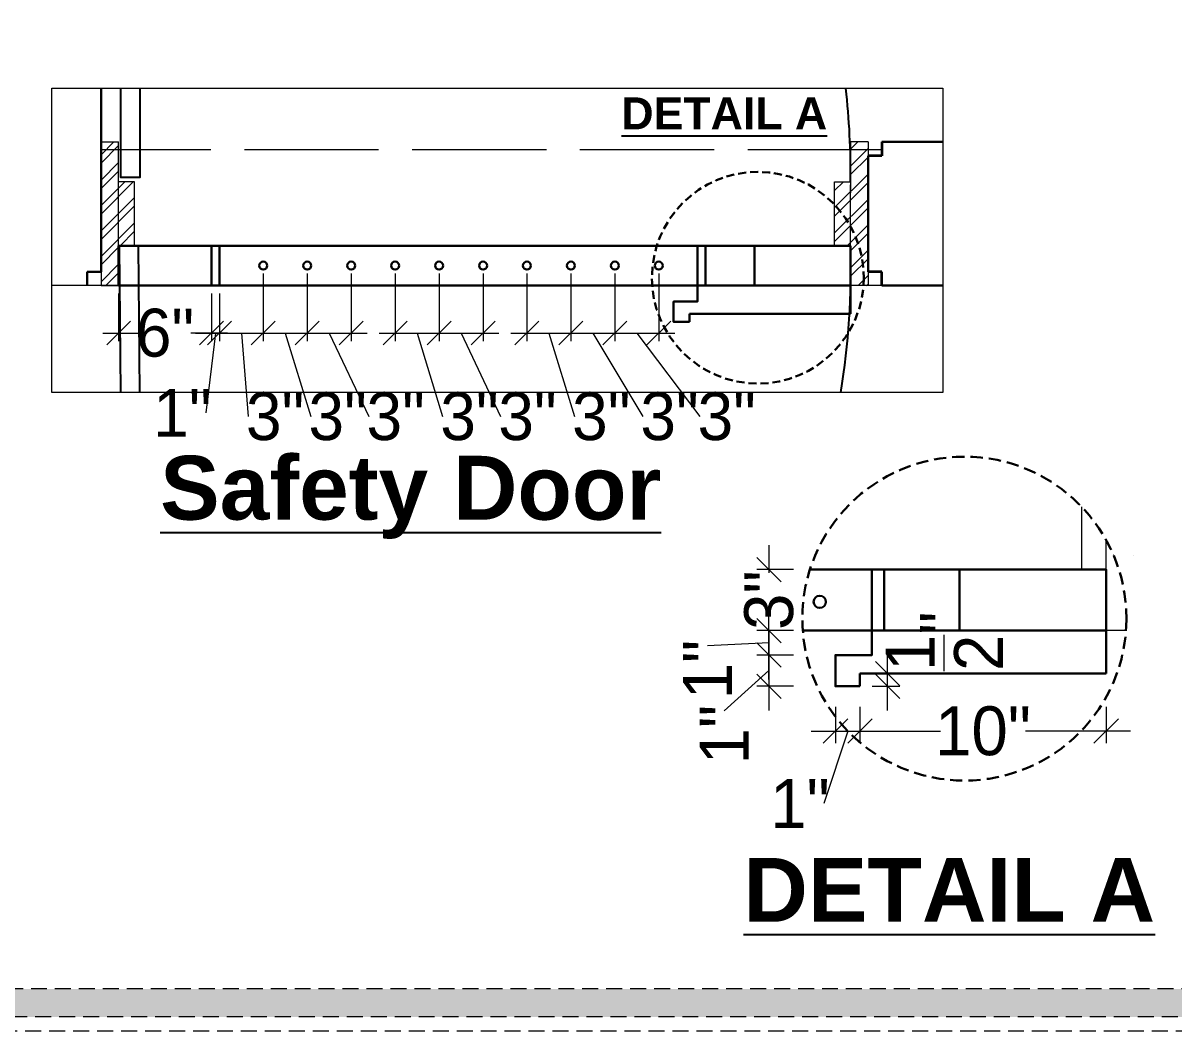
# Model space of a CAD drawing. Header units: millimetres. Extents: x 35877 to 3066687, y -650199 to -40525.
# Drawn here: x 147915.9 to 147987.9, y -180622.3 to -180559.2 of the extents above; entities that cross this region are included whole.
import ezdxf

# ---------------------------------------------------------------- set-up
doc = ezdxf.new("R2010")
doc.units = ezdxf.units.MM
doc.header["$MEASUREMENT"] = 0
doc.header["$PDMODE"] = 35
for name, pattern in [('00 . GROUND FLOOR$0$DASHED', [0.75, 0.5, -0.25]), ('ACAD_ISO02W100', [15, 12, -3]), ('DASHED', [0.75, 0.5, -0.25]), ('DASHEDX2', [1.5, 1, -0.5])]:
    doc.linetypes.add(name, pattern=pattern)
doc.layers.get('Defpoints').update_dxf_attribs({"color": 220})
for name, color, linetype, lineweight in [('A8_FURNITURE', 32, 'Continuous', 30), ('AR-Text', 250, 'Continuous', 13), ('AR-Wall', 7, 'Continuous', 35), ('Beam', 10, 'ACAD_ISO02W100', 0), ('COLUMN', 1, 'Continuous', 30), ('Dimension', 10, 'DASHEDX2', 20), ('el', 7, 'Continuous', 20), ('Elevation 4.5', 206, 'Continuous', 5), ('FIRST FLOOR ( DW_RAIL )', 7, 'Continuous', 9), ('FURNITURE', 32, 'Continuous', 9), ('furniture dimensions', 1, 'DASHED', 0), ('GROUND FLOOR', 7, 'Continuous', 9), ('GROUND FLOOR  ( PLINE )', 251, 'Continuous', 30), ('Text', 7, 'Continuous', 15), ('wall', 7, 'Continuous', 30)]:
    doc.layers.add(name, color=color, linetype=linetype, lineweight=lineweight)
doc.layers.add('AR ELE-5', color=134, linetype='Continuous')
doc.layers.add('hatch', color=253, linetype='Continuous', lineweight=0, transparency=0.4)
doc.styles.add('century g', font='GOTHIC.TTF')
doc.styles.get("Standard").update_dxf_attribs({"font": 'arial.ttf', "height": 6})
doc.dimstyles.new('Archana', dxfattribs={"dimtxt": 2, "dimasz": 0.75, "dimexe": 0.5, "dimexo": 0.5, "dimgap": 0, "dimtad": 0, "dimzin": 0, "dimdsep": 46, "dimlunit": 4, "dimtxsty": 'century g', "dimblk": 'OBLIQUE', "dimcen": 0, "dimdle": 1, "dimclrd": 256, "dimclre": 256, "dimclrt": 256, "dimadec": 0, "dimazin": 0, "dimtfac": 1, "dimtofl": 0, "dimtmove": 1, "dimatfit": 3, "dimfxl": 1, "dimfxlon": 1, "dimtolj": 1, "dimtzin": 0, "dimlwd": -1, "dimlwe": -1, "dimarcsym": 0})

# ---------------------------------------------------------------- blocks, each defined once
blk = doc.blocks.new('_Oblique')
at = {"layer": 'wall', "color": 0, "lineweight": -2}
blk.add_line((-0.5, -0.5), (0.5, 0.5), dxfattribs=at)
blk = doc.blocks.new('*D348')
at = {"layer": 'Defpoints', "color": 0, "linetype": 'Continuous', "lineweight": 0, "transparency": 16777216}
for p in [(147921.883, -180575.618), (147927.685, -180575.618), (147927.685, -180578.588)]:
    blk.add_point(p, dxfattribs=at)
at = {"layer": 'furniture dimensions', "color": 5, "linetype": 'ByBlock', "transparency": 16777216}
blk.add_line((147921.883, -180576.118), (147921.883, -180579.088), dxfattribs=at)
at = {"layer": 'furniture dimensions', "color": 5, "linetype": 'Continuous', "transparency": 16777216}
for p, q in [((147927.685, -180576.118), (147927.685, -180579.088)), ((147920.883, -180578.588), (147923.171, -180578.588)), ((147928.685, -180578.588), (147926.397, -180578.588))]:
    blk.add_line(p, q, dxfattribs=at)
at = {"layer": 'furniture dimensions', "color": 5, "linetype": 'Continuous', "transparency": 16777216, "xscale": 1.5, "yscale": 1.5, "zscale": 1.5, "rotation": 180}
blk.add_blockref('_Oblique', (147921.883, -180578.588), dxfattribs=at)
at = {"layer": 'furniture dimensions', "color": 5, "linetype": 'Continuous', "transparency": 16777216, "xscale": 1.5, "yscale": 1.5, "zscale": 1.5}
blk.add_blockref('_Oblique', (147927.685, -180578.588), dxfattribs=at)
at = {"layer": 'furniture dimensions', "linetype": 'Continuous', "lineweight": 0, "transparency": 16777216, "insert": (147924.784, -180578.588), "char_height": 3, "attachment_point": 5, "style": 'century g'}
blk.add_mtext('\\A1;6"', dxfattribs=at)
blk = doc.blocks.new('*D349')
at = {"layer": 'Defpoints', "color": 0, "linetype": 'Continuous', "lineweight": 0, "transparency": 16777216}
for p in [(147927.685, -180575.618), (147928.185, -180575.618), (147928.185, -180578.588)]:
    blk.add_point(p, dxfattribs=at)
at = {"layer": 'furniture dimensions', "color": 5, "linetype": 'ByBlock', "transparency": 16777216}
blk.add_line((147927.685, -180576.118), (147927.685, -180579.088), dxfattribs=at)
at = {"layer": 'furniture dimensions', "color": 5, "linetype": 'Continuous', "transparency": 16777216}
for p, q in [((147928.185, -180576.118), (147928.185, -180579.088)), ((147926.685, -180578.588), (147929.185, -180578.588)), ((147927.935, -180578.588), (147927.331, -180583.588))]:
    blk.add_line(p, q, dxfattribs=at)
at = {"layer": 'furniture dimensions', "color": 5, "linetype": 'Continuous', "transparency": 16777216, "xscale": 1.5, "yscale": 1.5, "zscale": 1.5, "rotation": 180}
blk.add_blockref('_Oblique', (147927.685, -180578.588), dxfattribs=at)
at = {"layer": 'furniture dimensions', "color": 5, "linetype": 'Continuous', "transparency": 16777216, "xscale": 1.5, "yscale": 1.5, "zscale": 1.5}
blk.add_blockref('_Oblique', (147928.185, -180578.588), dxfattribs=at)
at = {"layer": 'furniture dimensions', "linetype": 'Continuous', "lineweight": 0, "transparency": 16777216, "insert": (147925.874, -180583.588), "char_height": 3, "attachment_point": 5, "style": 'century g'}
blk.add_mtext('\\A1;1"', dxfattribs=at)
blk = doc.blocks.new('*D350')
at = {"layer": 'Defpoints', "color": 0, "linetype": 'Continuous', "lineweight": 0, "transparency": 16777216}
for p in [(147930.935, -180574.368), (147928.185, -180575.618), (147930.935, -180578.588)]:
    blk.add_point(p, dxfattribs=at)
at = {"layer": 'furniture dimensions', "color": 5, "linetype": 'Continuous', "transparency": 16777216}
for p, q in [((147930.935, -180574.868), (147930.935, -180579.088)), ((147927.185, -180578.588), (147931.935, -180578.588)), ((147929.56, -180578.588), (147929.995, -180583.814))]:
    blk.add_line(p, q, dxfattribs=at)
at = {"layer": 'furniture dimensions', "color": 5, "linetype": 'ByBlock', "transparency": 16777216}
blk.add_line((147928.185, -180576.118), (147928.185, -180579.088), dxfattribs=at)
at = {"layer": 'furniture dimensions', "color": 5, "linetype": 'Continuous', "transparency": 16777216, "xscale": 1.5, "yscale": 1.5, "zscale": 1.5, "rotation": 180}
blk.add_blockref('_Oblique', (147928.185, -180578.588), dxfattribs=at)
at = {"layer": 'furniture dimensions', "color": 5, "linetype": 'Continuous', "transparency": 16777216, "xscale": 1.5, "yscale": 1.5, "zscale": 1.5}
blk.add_blockref('_Oblique', (147930.935, -180578.588), dxfattribs=at)
at = {"layer": 'furniture dimensions', "linetype": 'Continuous', "lineweight": 0, "transparency": 16777216, "insert": (147931.675, -180583.814), "char_height": 3, "attachment_point": 5, "style": 'century g'}
blk.add_mtext('\\A1;3"', dxfattribs=at)
blk = doc.blocks.new('*D351')
at = {"layer": 'Defpoints', "color": 0, "linetype": 'Continuous', "lineweight": 0, "transparency": 16777216}
for p in [(147930.935, -180574.368), (147933.685, -180574.368), (147933.685, -180578.588)]:
    blk.add_point(p, dxfattribs=at)
at = {"layer": 'furniture dimensions', "color": 5, "linetype": 'ByBlock', "transparency": 16777216}
blk.add_line((147930.935, -180574.868), (147930.935, -180579.088), dxfattribs=at)
at = {"layer": 'furniture dimensions', "color": 5, "linetype": 'Continuous', "transparency": 16777216}
for p, q in [((147933.685, -180574.868), (147933.685, -180579.088)), ((147929.935, -180578.588), (147934.685, -180578.588)), ((147932.31, -180578.588), (147933.906, -180583.814))]:
    blk.add_line(p, q, dxfattribs=at)
at = {"layer": 'furniture dimensions', "color": 5, "linetype": 'Continuous', "transparency": 16777216, "xscale": 1.5, "yscale": 1.5, "zscale": 1.5, "rotation": 180}
blk.add_blockref('_Oblique', (147930.935, -180578.588), dxfattribs=at)
at = {"layer": 'furniture dimensions', "color": 5, "linetype": 'Continuous', "transparency": 16777216, "xscale": 1.5, "yscale": 1.5, "zscale": 1.5}
blk.add_blockref('_Oblique', (147933.685, -180578.588), dxfattribs=at)
at = {"layer": 'furniture dimensions', "linetype": 'Continuous', "lineweight": 0, "transparency": 16777216, "insert": (147935.586, -180583.814), "char_height": 3, "attachment_point": 5, "style": 'century g'}
blk.add_mtext('\\A1;3"', dxfattribs=at)
blk = doc.blocks.new('*D352')
at = {"layer": 'Defpoints', "color": 0, "linetype": 'Continuous', "lineweight": 0, "transparency": 16777216}
for p in [(147933.685, -180574.368), (147936.435, -180574.368), (147936.435, -180578.588)]:
    blk.add_point(p, dxfattribs=at)
at = {"layer": 'furniture dimensions', "color": 5, "linetype": 'ByBlock', "transparency": 16777216}
blk.add_line((147933.685, -180574.868), (147933.685, -180579.088), dxfattribs=at)
at = {"layer": 'furniture dimensions', "color": 5, "linetype": 'Continuous', "transparency": 16777216}
for p, q in [((147936.435, -180574.868), (147936.435, -180579.088)), ((147932.685, -180578.588), (147937.435, -180578.588)), ((147935.06, -180578.588), (147937.538, -180583.814))]:
    blk.add_line(p, q, dxfattribs=at)
at = {"layer": 'furniture dimensions', "color": 5, "linetype": 'Continuous', "transparency": 16777216, "xscale": 1.5, "yscale": 1.5, "zscale": 1.5, "rotation": 180}
blk.add_blockref('_Oblique', (147933.685, -180578.588), dxfattribs=at)
at = {"layer": 'furniture dimensions', "color": 5, "linetype": 'Continuous', "transparency": 16777216, "xscale": 1.5, "yscale": 1.5, "zscale": 1.5}
blk.add_blockref('_Oblique', (147936.435, -180578.588), dxfattribs=at)
at = {"layer": 'furniture dimensions', "linetype": 'Continuous', "lineweight": 0, "transparency": 16777216, "insert": (147939.219, -180583.814), "char_height": 3, "attachment_point": 5, "style": 'century g'}
blk.add_mtext('\\A1;3"', dxfattribs=at)
blk = doc.blocks.new('*D353')
at = {"layer": 'Defpoints', "color": 0, "linetype": 'Continuous', "lineweight": 0, "transparency": 16777216}
for p in [(147939.185, -180574.368), (147941.934, -180574.368), (147941.934, -180578.588)]:
    blk.add_point(p, dxfattribs=at)
at = {"layer": 'furniture dimensions', "color": 5, "linetype": 'ByBlock', "transparency": 16777216}
blk.add_line((147939.185, -180574.868), (147939.185, -180579.088), dxfattribs=at)
at = {"layer": 'furniture dimensions', "color": 5, "linetype": 'Continuous', "transparency": 16777216}
for p, q in [((147941.934, -180574.868), (147941.934, -180579.088)), ((147938.185, -180578.588), (147942.934, -180578.588)), ((147940.559, -180578.588), (147942.155, -180583.814))]:
    blk.add_line(p, q, dxfattribs=at)
at = {"layer": 'furniture dimensions', "color": 5, "linetype": 'Continuous', "transparency": 16777216, "xscale": 1.5, "yscale": 1.5, "zscale": 1.5, "rotation": 180}
blk.add_blockref('_Oblique', (147939.185, -180578.588), dxfattribs=at)
at = {"layer": 'furniture dimensions', "color": 5, "linetype": 'Continuous', "transparency": 16777216, "xscale": 1.5, "yscale": 1.5, "zscale": 1.5}
blk.add_blockref('_Oblique', (147941.934, -180578.588), dxfattribs=at)
at = {"layer": 'furniture dimensions', "linetype": 'Continuous', "lineweight": 0, "transparency": 16777216, "insert": (147943.836, -180583.814), "char_height": 3, "attachment_point": 5, "style": 'century g'}
blk.add_mtext('\\A1;3"', dxfattribs=at)
blk = doc.blocks.new('*D354')
at = {"layer": 'Defpoints', "color": 0, "linetype": 'Continuous', "lineweight": 0, "transparency": 16777216}
for p in [(147941.934, -180574.368), (147944.684, -180574.368), (147944.684, -180578.588)]:
    blk.add_point(p, dxfattribs=at)
at = {"layer": 'furniture dimensions', "color": 5, "linetype": 'ByBlock', "transparency": 16777216}
blk.add_line((147941.934, -180574.868), (147941.934, -180579.088), dxfattribs=at)
at = {"layer": 'furniture dimensions', "color": 5, "linetype": 'Continuous', "transparency": 16777216}
for p, q in [((147944.684, -180574.868), (147944.684, -180579.088)), ((147940.934, -180578.588), (147945.684, -180578.588)), ((147943.309, -180578.588), (147945.788, -180583.814))]:
    blk.add_line(p, q, dxfattribs=at)
at = {"layer": 'furniture dimensions', "color": 5, "linetype": 'Continuous', "transparency": 16777216, "xscale": 1.5, "yscale": 1.5, "zscale": 1.5, "rotation": 180}
blk.add_blockref('_Oblique', (147941.934, -180578.588), dxfattribs=at)
at = {"layer": 'furniture dimensions', "color": 5, "linetype": 'Continuous', "transparency": 16777216, "xscale": 1.5, "yscale": 1.5, "zscale": 1.5}
blk.add_blockref('_Oblique', (147944.684, -180578.588), dxfattribs=at)
at = {"layer": 'furniture dimensions', "linetype": 'Continuous', "lineweight": 0, "transparency": 16777216, "insert": (147947.468, -180583.814), "char_height": 3, "attachment_point": 5, "style": 'century g'}
blk.add_mtext('\\A1;3"', dxfattribs=at)
blk = doc.blocks.new('*D355')
at = {"layer": 'Defpoints', "color": 0, "linetype": 'Continuous', "lineweight": 0, "transparency": 16777216}
for p in [(147947.434, -180574.368), (147950.184, -180574.368), (147950.184, -180578.588)]:
    blk.add_point(p, dxfattribs=at)
at = {"layer": 'furniture dimensions', "color": 5, "linetype": 'ByBlock', "transparency": 16777216}
blk.add_line((147947.434, -180574.868), (147947.434, -180579.088), dxfattribs=at)
at = {"layer": 'furniture dimensions', "color": 5, "linetype": 'Continuous', "transparency": 16777216}
for p, q in [((147950.184, -180574.868), (147950.184, -180579.088)), ((147946.434, -180578.588), (147951.184, -180578.588)), ((147948.809, -180578.588), (147950.405, -180583.814))]:
    blk.add_line(p, q, dxfattribs=at)
at = {"layer": 'furniture dimensions', "color": 5, "linetype": 'Continuous', "transparency": 16777216, "xscale": 1.5, "yscale": 1.5, "zscale": 1.5, "rotation": 180}
blk.add_blockref('_Oblique', (147947.434, -180578.588), dxfattribs=at)
at = {"layer": 'furniture dimensions', "color": 5, "linetype": 'Continuous', "transparency": 16777216, "xscale": 1.5, "yscale": 1.5, "zscale": 1.5}
blk.add_blockref('_Oblique', (147950.184, -180578.588), dxfattribs=at)
at = {"layer": 'furniture dimensions', "linetype": 'Continuous', "lineweight": 0, "transparency": 16777216, "insert": (147952.085, -180583.814), "char_height": 3, "attachment_point": 5, "style": 'century g'}
blk.add_mtext('\\A1;3"', dxfattribs=at)
blk = doc.blocks.new('*D356')
at = {"layer": 'Defpoints', "color": 0, "linetype": 'Continuous', "lineweight": 0, "transparency": 16777216}
for p in [(147950.184, -180574.368), (147952.934, -180574.368), (147952.934, -180578.588)]:
    blk.add_point(p, dxfattribs=at)
at = {"layer": 'furniture dimensions', "color": 5, "linetype": 'ByBlock', "transparency": 16777216}
blk.add_line((147950.184, -180574.868), (147950.184, -180579.088), dxfattribs=at)
at = {"layer": 'furniture dimensions', "color": 5, "linetype": 'Continuous', "transparency": 16777216}
for p, q in [((147952.934, -180574.868), (147952.934, -180579.088)), ((147949.184, -180578.588), (147953.934, -180578.588)), ((147951.559, -180578.588), (147954.676, -180583.814))]:
    blk.add_line(p, q, dxfattribs=at)
at = {"layer": 'furniture dimensions', "color": 5, "linetype": 'Continuous', "transparency": 16777216, "xscale": 1.5, "yscale": 1.5, "zscale": 1.5, "rotation": 180}
blk.add_blockref('_Oblique', (147950.184, -180578.588), dxfattribs=at)
at = {"layer": 'furniture dimensions', "color": 5, "linetype": 'Continuous', "transparency": 16777216, "xscale": 1.5, "yscale": 1.5, "zscale": 1.5}
blk.add_blockref('_Oblique', (147952.934, -180578.588), dxfattribs=at)
at = {"layer": 'furniture dimensions', "linetype": 'Continuous', "lineweight": 0, "transparency": 16777216, "insert": (147956.357, -180583.814), "char_height": 3, "attachment_point": 5, "style": 'century g'}
blk.add_mtext('\\A1;3"', dxfattribs=at)
blk = doc.blocks.new('*D357')
at = {"layer": 'Defpoints', "color": 0, "linetype": 'Continuous', "lineweight": 0, "transparency": 16777216}
for p in [(147952.934, -180574.368), (147955.683, -180574.368), (147955.683, -180578.588)]:
    blk.add_point(p, dxfattribs=at)
at = {"layer": 'furniture dimensions', "color": 5, "linetype": 'ByBlock', "transparency": 16777216}
blk.add_line((147952.934, -180574.868), (147952.934, -180579.088), dxfattribs=at)
at = {"layer": 'furniture dimensions', "color": 5, "linetype": 'Continuous', "transparency": 16777216}
for p, q in [((147955.683, -180574.868), (147955.683, -180579.088)), ((147951.934, -180578.588), (147956.683, -180578.588)), ((147954.308, -180578.588), (147958.255, -180583.814))]:
    blk.add_line(p, q, dxfattribs=at)
at = {"layer": 'furniture dimensions', "color": 5, "linetype": 'Continuous', "transparency": 16777216, "xscale": 1.5, "yscale": 1.5, "zscale": 1.5, "rotation": 180}
blk.add_blockref('_Oblique', (147952.934, -180578.588), dxfattribs=at)
at = {"layer": 'furniture dimensions', "color": 5, "linetype": 'Continuous', "transparency": 16777216, "xscale": 1.5, "yscale": 1.5, "zscale": 1.5}
blk.add_blockref('_Oblique', (147955.683, -180578.588), dxfattribs=at)
at = {"layer": 'furniture dimensions', "linetype": 'Continuous', "lineweight": 0, "transparency": 16777216, "insert": (147959.936, -180583.814), "char_height": 3, "attachment_point": 5, "style": 'century g'}
blk.add_mtext('\\A1;3"', dxfattribs=at)
blk = doc.blocks.new('*D363')
at = {"layer": 'Defpoints', "color": 0, "linetype": 'Continuous', "lineweight": 0, "transparency": 16777216}
for p in [(147961.191, -180630.303), (147963.913, -180630.303), (147963.913, -180631.303)]:
    blk.add_point(p, dxfattribs=at)
at = {"layer": 'furniture dimensions', "color": 5, "linetype": 'Continuous', "transparency": 16777216}
for p, q in [((147961.191, -180632.303), (147961.191, -180629.303)), ((147962.191, -180630.303), (147960.691, -180630.303)), ((147961.191, -180630.803), (147958.674, -180630.925))]:
    blk.add_line(p, q, dxfattribs=at)
at = {"layer": 'furniture dimensions', "color": 5, "linetype": 'ByBlock', "transparency": 16777216}
blk.add_line((147962.191, -180631.303), (147960.691, -180631.303), dxfattribs=at)
at = {"layer": 'furniture dimensions', "color": 5, "linetype": 'Continuous', "transparency": 16777216}
for p, rotation in [((147961.191, -180630.303), 90), ((147961.191, -180631.303), 270)]:
    blk.add_blockref('_Oblique', p, dxfattribs=dict(at, rotation=rotation))
at = {"layer": 'furniture dimensions', "linetype": 'Continuous', "lineweight": 0, "transparency": 16777216, "insert": (147958.674, -180631.896), "char_height": 2, "attachment_point": 5, "rotation": 90, "style": 'century g'}
blk.add_mtext('\\A1;1"', dxfattribs=at)
blk = doc.blocks.new('*D376')
at = {"layer": 'Defpoints', "color": 0, "linetype": 'Continuous', "lineweight": 0, "transparency": 16777216}
for p in [(147963.913, -180631.303), (147961.191, -180632.579), (147963.913, -180632.579)]:
    blk.add_point(p, dxfattribs=at)
at = {"layer": 'furniture dimensions', "color": 5, "linetype": 'Continuous', "transparency": 16777216}
for p, q in [((147961.191, -180630.303), (147961.191, -180633.579)), ((147961.191, -180631.941), (147959.361, -180633.587)), ((147962.191, -180632.579), (147960.691, -180632.579))]:
    blk.add_line(p, q, dxfattribs=at)
at = {"layer": 'furniture dimensions', "color": 5, "linetype": 'ByBlock', "transparency": 16777216}
blk.add_line((147962.191, -180631.303), (147960.691, -180631.303), dxfattribs=at)
at = {"layer": 'furniture dimensions', "color": 5, "linetype": 'Continuous', "transparency": 16777216}
for p, rotation in [((147961.191, -180631.303), 90), ((147961.191, -180632.579), 270)]:
    blk.add_blockref('_Oblique', p, dxfattribs=dict(at, rotation=rotation))
at = {"layer": 'furniture dimensions', "linetype": 'Continuous', "lineweight": 0, "transparency": 16777216, "insert": (147959.361, -180634.559), "char_height": 2, "attachment_point": 5, "rotation": 90, "style": 'century g'}
blk.add_mtext('\\A1;1"', dxfattribs=at)
blk = doc.blocks.new('*D377')
at = {"layer": 'Defpoints', "color": 0, "linetype": 'Continuous', "lineweight": 0, "transparency": 16777216}
for p in [(147963.913, -180632.579), (147964.913, -180632.579), (147964.913, -180634.417)]:
    blk.add_point(p, dxfattribs=at)
at = {"layer": 'furniture dimensions', "color": 5, "linetype": 'ByBlock', "transparency": 16777216}
blk.add_line((147963.913, -180633.417), (147963.913, -180634.917), dxfattribs=at)
at = {"layer": 'furniture dimensions', "color": 5, "linetype": 'Continuous', "transparency": 16777216}
for p, q in [((147964.913, -180633.417), (147964.913, -180634.917)), ((147962.913, -180634.417), (147965.913, -180634.417)), ((147964.413, -180634.417), (147963.432, -180637.38))]:
    blk.add_line(p, q, dxfattribs=at)
at = {"layer": 'furniture dimensions', "color": 5, "linetype": 'Continuous', "transparency": 16777216, "rotation": 180}
blk.add_blockref('_Oblique', (147963.913, -180634.417), dxfattribs=at)
at = {"layer": 'furniture dimensions', "color": 5, "linetype": 'Continuous', "transparency": 16777216}
blk.add_blockref('_Oblique', (147964.913, -180634.417), dxfattribs=at)
at = {"layer": 'furniture dimensions', "linetype": 'Continuous', "lineweight": 0, "transparency": 16777216, "insert": (147962.46, -180637.38), "char_height": 2, "attachment_point": 5, "style": 'century g'}
blk.add_mtext('\\A1;1"', dxfattribs=at)
blk = doc.blocks.new('*D378')
at = {"layer": 'Defpoints', "color": 0, "linetype": 'Continuous', "lineweight": 0, "transparency": 16777216}
for p in [(147974.988, -180632.063), (147964.913, -180632.579), (147974.988, -180634.417)]:
    blk.add_point(p, dxfattribs=at)
at = {"layer": 'furniture dimensions', "color": 5, "linetype": 'ByBlock', "transparency": 16777216}
blk.add_line((147964.913, -180633.417), (147964.913, -180634.917), dxfattribs=at)
at = {"layer": 'furniture dimensions', "color": 5, "linetype": 'Continuous', "transparency": 16777216}
for p, q in [((147974.988, -180633.417), (147974.988, -180634.917)), ((147963.913, -180634.417), (147968.207, -180634.417)), ((147975.988, -180634.417), (147971.693, -180634.417))]:
    blk.add_line(p, q, dxfattribs=at)
at = {"layer": 'furniture dimensions', "color": 5, "linetype": 'Continuous', "transparency": 16777216, "rotation": 180}
blk.add_blockref('_Oblique', (147964.913, -180634.417), dxfattribs=at)
at = {"layer": 'furniture dimensions', "color": 5, "linetype": 'Continuous', "transparency": 16777216}
blk.add_blockref('_Oblique', (147974.988, -180634.417), dxfattribs=at)
at = {"layer": 'furniture dimensions', "linetype": 'Continuous', "lineweight": 0, "transparency": 16777216, "insert": (147969.95, -180634.417), "char_height": 2, "attachment_point": 5, "style": 'century g'}
blk.add_mtext('\\A1;10"', dxfattribs=at)
blk = doc.blocks.new('*D379')
at = {"layer": 'Defpoints', "color": 0, "linetype": 'Continuous', "lineweight": 0, "transparency": 16777216}
for p in [(147964.913, -180632.063), (147966.043, -180632.063), (147964.913, -180632.579)]:
    blk.add_point(p, dxfattribs=at)
at = {"layer": 'furniture dimensions', "color": 5, "linetype": 'Continuous', "transparency": 16777216}
for p, q in [((147966.043, -180633.579), (147966.043, -180631.063)), ((147965.413, -180632.063), (147966.543, -180632.063))]:
    blk.add_line(p, q, dxfattribs=at)
at = {"layer": 'furniture dimensions', "color": 5, "linetype": 'ByBlock', "transparency": 16777216}
blk.add_line((147965.413, -180632.579), (147966.543, -180632.579), dxfattribs=at)
at = {"layer": 'furniture dimensions', "color": 5, "linetype": 'Continuous', "transparency": 16777216}
for p, rotation in [((147966.043, -180632.063), 90), ((147966.043, -180632.579), 270)]:
    blk.add_blockref('_Oblique', p, dxfattribs=dict(at, rotation=rotation))
at = {"layer": 'furniture dimensions', "linetype": 'Continuous', "lineweight": 0, "transparency": 16777216, "insert": (147968.364, -180630.738), "char_height": 2, "attachment_point": 5, "rotation": 90, "style": 'century g'}
blk.add_mtext('\\A1;{\\H1x;\\S1/2;}"', dxfattribs=at)
blk = doc.blocks.new('*D381')
at = {"layer": 'Defpoints', "color": 0, "linetype": 'Continuous', "lineweight": 0, "transparency": 16777216}
for p in [(147961.191, -180627.803), (147963.413, -180627.803), (147963.413, -180630.303)]:
    blk.add_point(p, dxfattribs=at)
at = {"layer": 'furniture dimensions', "color": 5, "linetype": 'Continuous', "transparency": 16777216}
for p, q in [((147961.191, -180626.803), (147961.191, -180627.933)), ((147962.191, -180627.803), (147960.691, -180627.803)), ((147961.191, -180631.303), (147961.191, -180630.174))]:
    blk.add_line(p, q, dxfattribs=at)
at = {"layer": 'furniture dimensions', "color": 5, "linetype": 'ByBlock', "transparency": 16777216}
blk.add_line((147962.191, -180630.303), (147960.691, -180630.303), dxfattribs=at)
at = {"layer": 'furniture dimensions', "color": 5, "linetype": 'Continuous', "transparency": 16777216}
for p, rotation in [((147961.191, -180627.803), 90), ((147961.191, -180630.303), 270)]:
    blk.add_blockref('_Oblique', p, dxfattribs=dict(at, rotation=rotation))
at = {"layer": 'furniture dimensions', "linetype": 'Continuous', "lineweight": 0, "transparency": 16777216, "insert": (147961.191, -180629.053), "char_height": 2, "attachment_point": 5, "rotation": 90, "style": 'century g'}
blk.add_mtext('\\A1;3"', dxfattribs=at)
blk = doc.blocks.new('tr')
at = {"layer": 'Beam', "linetype": '00 . GROUND FLOOR$0$DASHED', "lineweight": 30, "transparency": 33554687}
blk.add_circle((147969.187, -180629.811), 6.63, dxfattribs=at)
at = {"layer": 'el', "color": 1, "ltscale": 10, "transparency": 33554687}
for p, q in [((147973.988, -180627.803), (147973.988, -180625.237)), ((147974.988, -180627.803), (147974.988, -180626.599)), ((147976.088, -180627.242), (147976.088, -180627.242)), ((147976.088, -180627.242), (147976.088, -180627.242)), ((147973.988, -180627.803), (147974.988, -180627.803)), ((147974.988, -180630.303), (147974.988, -180627.803)), ((147975.799, -180630.303), (147974.988, -180630.303))]:
    blk.add_line(p, q, dxfattribs=at)
at = {"layer": 'Elevation 4.5', "color": 18, "lineweight": 30, "true_color": 0x000000, "transparency": 33554687}
blk.add_lwpolyline([(147965.404, -180627.803), (147965.904, -180627.803), (147965.904, -180630.303), (147965.404, -180630.303)], close=True, dxfattribs=at)
blk.add_circle((147963.267, -180629.122), 0.25, dxfattribs=at)
at = {"layer": 'FURNITURE', "lineweight": 30, "transparency": 33554687}
for p, q in [((147968.988, -180627.803), (147968.988, -180630.303)), ((147964.913, -180632.063), (147974.988, -180632.063)), ((147964.913, -180632.579), (147964.913, -180632.063))]:
    blk.add_line(p, q, dxfattribs=at)
for points in [[(147962.575, -180630.303), (147974.988, -180630.303), (147974.988, -180627.803), (147962.868, -180627.803)], [(147965.404, -180630.303), (147965.404, -180631.303), (147963.913, -180631.303), (147963.913, -180632.579), (147964.913, -180632.579)], [(147974.988, -180632.063), (147974.988, -180631.303), (147974.988, -180631.303), (147974.988, -180630.303)]]:
    blk.add_lwpolyline(points, dxfattribs=at)
at = {"layer": 'GROUND FLOOR', "transparency": 33554687}
blk.add_line((147975.799, -180630.303), (147962.575, -180630.303), dxfattribs=at)
at = {"layer": 'furniture dimensions', "color": 5, "linetype": 'Continuous', "lineweight": 0, "transparency": 33554687}
dim = blk.add_linear_dim(base=(147961.191116117, -180627.803416505), p1=(147963.412984887, -180630.303416505), p2=(147963.412984887, -180627.803416505), angle=90, dimstyle='Archana', override={"dimasz": 1, "dimdec": 0, "dimclrd": 5, "dimclre": 5}, dxfattribs=at)
dim.commit()
dim.dimension.update_dxf_attribs({"geometry": '*D381', "text_midpoint": (147961.191116117, -180629.053416505)})
for base, p1, p2, override, picture, middle in [((147966.043, -180632.063), (147964.913, -180632.579), (147964.913, -180632.063), {"dimasz": 1, "dimdec": 1, "dimclrd": 5, "dimclre": 5}, '*D379', (147968.364, -180630.738)), ((147961.191, -180630.303), (147963.913, -180631.303), (147963.913, -180630.303), {"dimasz": 1, "dimdec": 0, "dimclrd": 5, "dimclre": 5}, '*D363', (147958.674, -180630.925)), ((147961.191, -180632.579), (147963.913, -180631.303), (147963.913, -180632.579), {"dimasz": 1, "dimdec": 0, "dimclrd": 5, "dimclre": 5}, '*D376', (147959.361, -180633.587))]:
    dim = blk.add_linear_dim(base=base, p1=p1, p2=p2, angle=90, dimstyle='Archana', override=override, dxfattribs=at)
    dim.commit()
    dim.dimension.update_dxf_attribs({"geometry": picture, "text_midpoint": middle, "dimtype": 128})
dim = blk.add_linear_dim(base=(147974.988, -180634.417), p1=(147964.913, -180632.579), p2=(147974.988, -180632.063), dimstyle='Archana', override={"dimasz": 1, "dimdec": 0, "dimclrd": 5, "dimclre": 5}, dxfattribs=at)
dim.commit()
dim.dimension.update_dxf_attribs({"geometry": '*D378', "text_midpoint": (147969.95, -180634.417)})
dim = blk.add_linear_dim(base=(147964.913, -180634.417), p1=(147963.913, -180632.579), p2=(147964.913, -180632.579), dimstyle='Archana', override={"dimasz": 1, "dimdec": 0, "dimclrd": 5, "dimclre": 5}, dxfattribs=at)
dim.commit()
dim.dimension.update_dxf_attribs({"geometry": '*D377', "text_midpoint": (147963.432, -180637.38), "dimtype": 128})

msp = doc.modelspace()

# ---------------------------------------------------------------- hatches: boundary and pattern name
at = {"layer": 'Dimension', "true_color": 0xd39e00, "transparency": 33554687}
h = msp.add_hatch(color=42, dxfattribs=at)
h.paths.add_polyline_path([(147779.431, -180444.938), (147779.431, -180621.418), (148030.158, -180621.418), (148030.158, -180444.938)])
h.paths.add_polyline_path([(147781.191, -180446.697), (148028.398, -180446.697), (148028.398, -180619.658), (147781.191, -180619.658)], flags=16)
at = {"layer": 'hatch', "lineweight": 0, "transparency": 33554687}
h = msp.add_hatch(dxfattribs=at)
h.set_pattern_fill('ANSI32', color=256, scale=3)
h.set_pattern_definition([(45, (-2334.0224, -599.4731), (-0.795495129, 0.795495129), []), (45, (-2333.492, -599.4731), (-0.795495129, 0.795495129), [])])
h.paths.add_polyline_path([(147920.783, -180566.618), (147921.883, -180566.618), (147921.883, -180569.818), (147921.883, -180573.618), (147921.883, -180575.618), (147920.783, -180575.618)])
h.paths.add_polyline_path([(147921.883, -180569.118), (147922.883, -180569.118), (147922.883, -180573.118), (147921.883, -180573.118)])
h = msp.add_hatch(dxfattribs=at)
h.set_pattern_fill('ANSI32', color=256, scale=3)
h.set_pattern_definition([(45, (-2332.545, -599.4731), (-0.795495129, 0.795495129), []), (45, (-2332.0146, -599.4731), (-0.795495129, 0.795495129), [])])
h.paths.add_polyline_path([(147968.783, -180566.618), (147967.683, -180566.618), (147967.683, -180569.818), (147967.683, -180573.118), (147967.683, -180575.618), (147968.783, -180575.618)])
h.paths.add_polyline_path([(147967.683, -180569.318), (147967.683, -180569.118), (147966.683, -180569.118), (147966.683, -180573.118), (147967.683, -180573.118)])

# ---------------------------------------------------------------- linework, layer by layer
at = {"transparency": 33554687}
for points in [[(147923.215, -180563.263), (147923.215, -180568.842), (147922.015, -180568.842), (147922.015, -180563.263)], [(147923.208, -180582.311), (147923.118, -180573.118), (147921.918, -180573.118), (147922.008, -180582.311)]]:
    msp.add_lwpolyline(points, dxfattribs=at)
at = {"layer": 'AR ELE-5', "linetype": 'ByBlock', "ltscale": 15, "transparency": 33554687}
for centre, radius, start, end in [((147921.993, -180568.496), 45.694, 359.22004, 6.57603), ((147921.9, -180574.665), 45.809, 350.39222, 1.93587)]:
    msp.add_arc(centre, radius, start, end, dxfattribs=at)
at = {"layer": 'AR-Text', "ltscale": 10, "transparency": 33554687}
msp.add_lwpolyline([(147917.703, -180563.263), (147973.452, -180563.263), (147973.452, -180582.311), (147917.703, -180582.311)], close=True, dxfattribs=at)
at = {"layer": 'AR-Wall', "transparency": 33554687}
for p, q in [((147969.648, -180566.618), (147969.648, -180567.483)), ((147969.648, -180567.483), (147968.783, -180567.483)), ((147969.648, -180574.752), (147968.783, -180574.752)), ((147969.648, -180575.618), (147969.648, -180574.752))]:
    msp.add_line(p, q, dxfattribs=at)
at = {"layer": 'Beam', "linetype": '00 . GROUND FLOOR$0$DASHED', "lineweight": 30, "transparency": 33554687}
msp.add_circle((147961.882, -180575.125), 6.63, dxfattribs=at)
at = {"layer": 'COLUMN', "transparency": 33554687}
for p, q in [((147919.917, -180575.618), (147919.917, -180574.752)), ((147919.917, -180574.752), (147920.783, -180574.752))]:
    msp.add_line(p, q, dxfattribs=at)
msp.add_lwpolyline([(147920.783, -180563.263), (147920.783, -180574.752)], dxfattribs=at)
at = {"layer": 'Dimension', "color": 42, "true_color": 0xd39e00, "transparency": 33554687, "elevation": 0.119}
for points in [[(147778.551, -180444.058), (148031.038, -180444.058), (148031.038, -180622.298), (147778.551, -180622.298)], [(147779.431, -180444.938), (148030.158, -180444.938), (148030.158, -180621.418), (147779.431, -180621.418)], [(147781.191, -180446.697), (148028.398, -180446.697), (148028.398, -180619.658), (147781.191, -180619.658)]]:
    msp.add_lwpolyline(points, close=True, dxfattribs=at)
at = {"layer": 'el', "color": 1, "ltscale": 10, "transparency": 33554687}
for p, q in [((147920.783, -180563.263), (147920.783, -180575.618)), ((147920.783, -180566.618), (147921.883, -180566.618)), ((147920.783, -180566.618), (147920.783, -180575.618)), ((147921.883, -180575.618), (147921.883, -180566.618)), ((147968.783, -180566.618), (147967.683, -180566.618)), ((147967.683, -180566.618), (147967.683, -180569.818)), ((147968.783, -180566.618), (147968.783, -180575.618)), ((147968.783, -180572.556), (147968.783, -180567.618)), ((147922.883, -180569.118), (147921.883, -180569.118)), ((147922.883, -180573.118), (147922.883, -180569.118)), ((147966.683, -180573.118), (147966.683, -180569.118)), ((147966.683, -180569.118), (147967.683, -180569.118)), ((147967.683, -180573.118), (147967.683, -180569.318)), ((147966.683, -180573.118), (147967.683, -180573.118)), ((147967.683, -180575.618), (147967.683, -180573.118)), ((147968.783, -180572.556), (147968.783, -180575.618)), ((147968.783, -180572.556), (147968.783, -180572.556)), ((147968.783, -180572.556), (147968.783, -180572.556)), ((147920.783, -180575.618), (147921.883, -180575.618)), ((147920.783, -180575.618), (147921.883, -180575.618)), ((147968.783, -180575.618), (147967.683, -180575.618))]:
    msp.add_line(p, q, dxfattribs=at)
at = {"layer": 'Elevation 4.5', "color": 18, "lineweight": 30, "true_color": 0x000000, "transparency": 33554687}
for points in [[(147927.685, -180573.118), (147928.185, -180573.118), (147928.185, -180575.618), (147927.685, -180575.618)], [(147958.099, -180573.118), (147958.599, -180573.118), (147958.599, -180575.618), (147958.099, -180575.618)]]:
    msp.add_lwpolyline(points, close=True, dxfattribs=at)
for centre in [(147930.935, -180574.368), (147933.685, -180574.368), (147936.435, -180574.368), (147939.185, -180574.368), (147941.934, -180574.368), (147944.684, -180574.368), (147947.434, -180574.368), (147950.184, -180574.368), (147952.934, -180574.368), (147955.683, -180574.368)]:
    msp.add_circle(centre, 0.25, dxfattribs=at)
at = {"layer": 'FIRST FLOOR ( DW_RAIL )', "lineweight": 0, "transparency": 33554687}
msp.add_line((147921.883, -180573.118), (147922.883, -180573.118), dxfattribs=at)
at = {"layer": 'FURNITURE', "lineweight": 30, "transparency": 33554687}
for p, q in [((147961.683, -180573.118), (147961.683, -180575.618)), ((147957.608, -180577.378), (147967.683, -180577.378)), ((147957.608, -180577.893), (147957.608, -180577.378))]:
    msp.add_line(p, q, dxfattribs=at)
msp.add_lwpolyline([(147967.683, -180573.118), (147921.883, -180573.118), (147921.883, -180575.618), (147967.683, -180575.618)], close=True, dxfattribs=at)
for points in [[(147958.099, -180575.618), (147958.099, -180576.618), (147956.608, -180576.618), (147956.608, -180577.893), (147957.608, -180577.893)], [(147967.683, -180577.378), (147967.683, -180576.618), (147967.683, -180576.618), (147967.683, -180575.618)]]:
    msp.add_lwpolyline(points, dxfattribs=at)
at = {"layer": 'GROUND FLOOR', "transparency": 33554687}
for p, q in [((147973.452, -180566.618), (147969.648, -180566.618)), ((147973.452, -180575.618), (147917.703, -180575.618))]:
    msp.add_line(p, q, dxfattribs=at)
at = {"layer": 'GROUND FLOOR', "linetype": 'ACAD_ISO02W100', "ltscale": 0.7, "transparency": 33554687}
msp.add_line((147969.648, -180567.118), (147920.783, -180567.118), dxfattribs=at)
at = {"layer": 'GROUND FLOOR  ( PLINE )', "transparency": 33554687}
for points in [[(147920.783, -180574.752), (147920.783, -180563.263)], [(147969.648, -180566.618), (147973.452, -180566.618)], [(147968.783, -180574.752), (147968.783, -180574.752), (147968.783, -180567.483)], [(147973.452, -180575.618), (147969.648, -180575.618)]]:
    msp.add_lwpolyline(points, dxfattribs=at)

# ---------------------------------------------------------------- block references
at = {"layer": 'A8_FURNITURE', "color": 18, "lineweight": 0, "true_color": 0x000000, "transparency": 33554687, "xscale": 1.529488734166427, "yscale": 1.529488734166427, "zscale": 1.529488734166427}
msp.add_blockref('tr', (-78342.396, 95674.788), dxfattribs=at)

# ---------------------------------------------------------------- texts
at = {"layer": 'Text', "lineweight": 25, "transparency": 33554687, "attachment_point": 5}
for s, insert, char_height in [('\\A1;{\\fArial|b1|i0|c0|p34;\\L\\C1;DETAIL A}', (147959.781, -180564.83), 2), ('\\A1;{\\fArial|b1|i0|c0|p34;\\L\\C1;Safety Door}', (147940.157, -180588.881), 4), ('\\A1;{\\fArial|b1|i0|c0|p34;\\L\\C1;DETAIL A}', (147973.86, -180613.457), 4)]:
    msp.add_mtext(s, dxfattribs=dict(at, insert=insert, char_height=char_height)).dxf.unprotected_set("ltscale", 0)

# ---------------------------------------------------------------- dimensions: what is measured, and where the dimension line sits
at = {"layer": 'furniture dimensions', "color": 5, "linetype": 'Continuous', "lineweight": 0, "transparency": 33554687}
for base, p1, p2, picture, middle in [((147930.935, -180578.588), (147928.185, -180575.618), (147930.935, -180574.368), '*D350', (147929.995, -180583.814)), ((147933.685, -180578.588), (147930.935, -180574.368), (147933.685, -180574.368), '*D351', (147933.906, -180583.814)), ((147936.435, -180578.588), (147933.685, -180574.368), (147936.435, -180574.368), '*D352', (147937.538, -180583.814)), ((147941.934, -180578.588), (147939.185, -180574.368), (147941.934, -180574.368), '*D353', (147942.155, -180583.814)), ((147944.684, -180578.588), (147941.934, -180574.368), (147944.684, -180574.368), '*D354', (147945.788, -180583.814)), ((147950.184, -180578.588), (147947.434, -180574.368), (147950.184, -180574.368), '*D355', (147950.405, -180583.814)), ((147952.934, -180578.588), (147950.184, -180574.368), (147952.934, -180574.368), '*D356', (147954.676, -180583.814)), ((147955.683, -180578.588), (147952.934, -180574.368), (147955.683, -180574.368), '*D357', (147958.255, -180583.814)), ((147928.18507268, -180578.587502536), (147927.68507268, -180575.617601496), (147928.18507268, -180575.617601496), '*D349', (147927.331433274, -180583.587502536))]:
    dim = msp.add_linear_dim(base=base, p1=p1, p2=p2, dimstyle='Archana', override={"dimtxt": 3, "dimasz": 1.5, "dimdec": 0, "dimclrd": 5, "dimclre": 5, "dimfxl": 4}, dxfattribs=at)
    dim.commit()
    dim.dimension.update_dxf_attribs({"geometry": picture, "text_midpoint": middle, "dimtype": 160})
dim = msp.add_linear_dim(base=(147927.685, -180578.588), p1=(147921.883, -180575.618), p2=(147927.685, -180575.618), dimstyle='Archana', override={"dimtxt": 3, "dimasz": 1.5, "dimdec": 0, "dimclrd": 5, "dimclre": 5, "dimfxl": 4}, dxfattribs=at)
dim.commit()
dim.dimension.update_dxf_attribs({"geometry": '*D348', "text_midpoint": (147924.784, -180578.588)})

doc.saveas('drawing.dxf')
